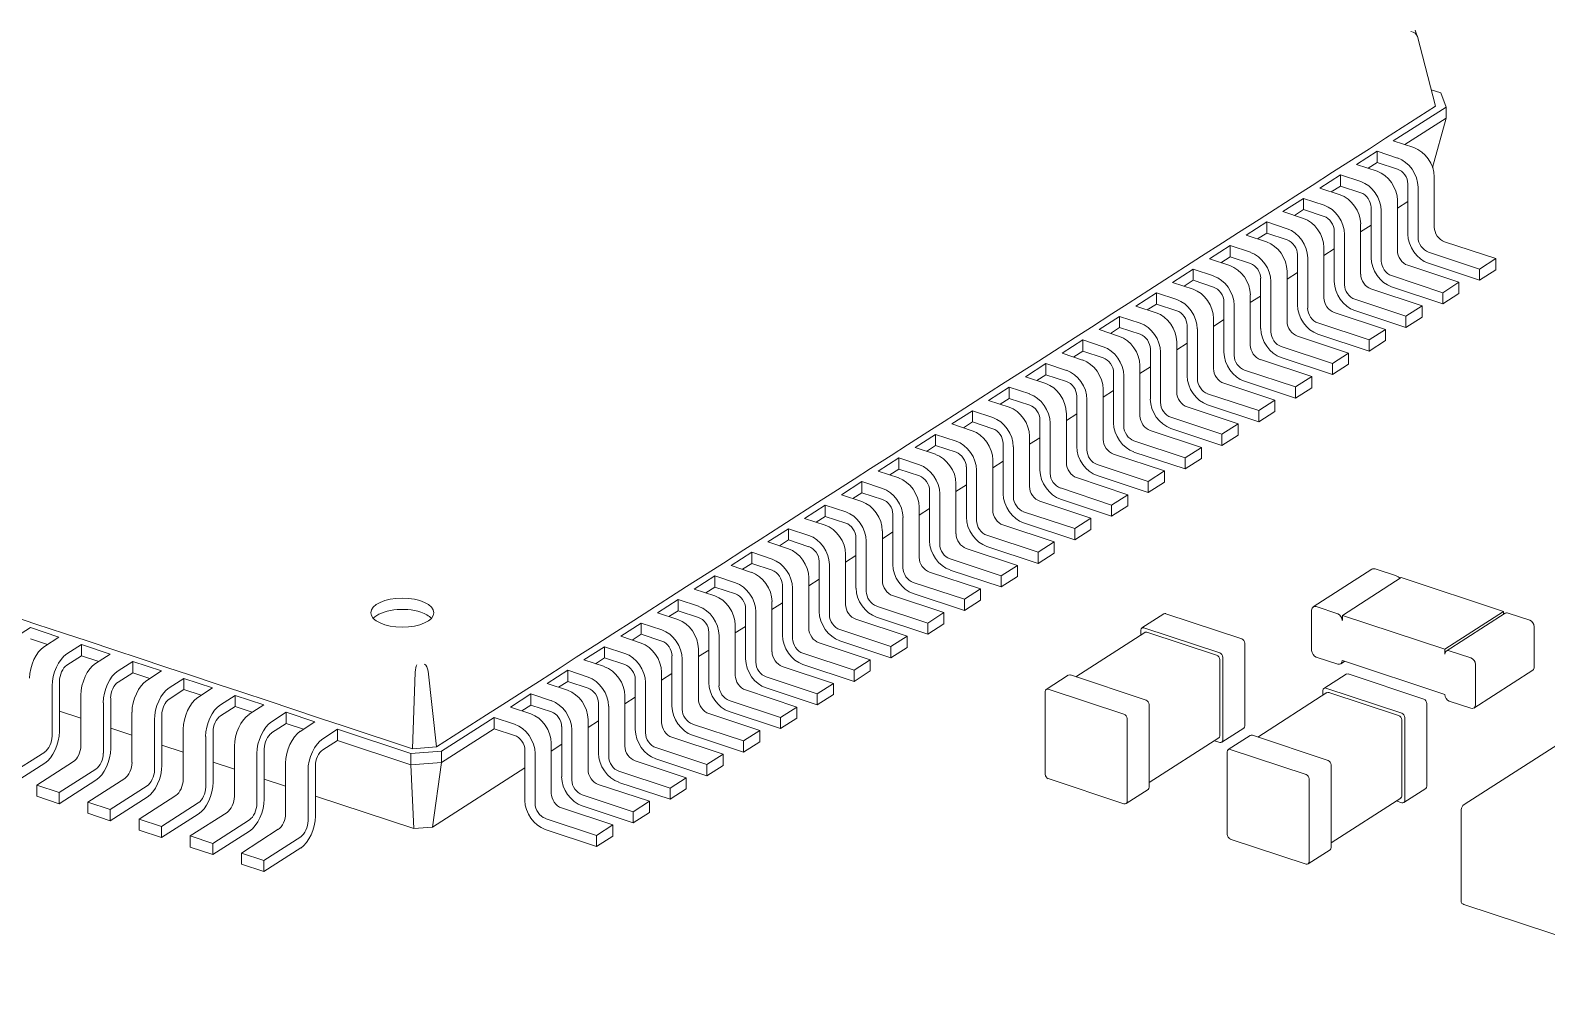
# Model space of a CAD drawing. Header units: millimetres. Extents: x 0 to 420, y 0 to 297.
# Drawn here: x 318.21 to 330.24, y 215.65 to 223.27 of the extents above; entities that cross this region are included whole.
import ezdxf

# ---------------------------------------------------------------- set-up
doc = ezdxf.new("R2010")
doc.units = ezdxf.units.MM

# ---------------------------------------------------------------- blocks, each defined once
blk = doc.blocks.new('A$Ccf1e658a')
at = {"color": 0, "linetype": 'Continuous', "lineweight": 0, "extrusion": (1.94289e-16, 0.887448, 0.460907)}
for p, q in [((-135.62, -33.059), (-135.636, -33.012)), ((-135.475, -33.615), (-135.619, -33.062)), ((-135.509, -33.483), (-135.432, -33.508)), ((-135.432, -33.508), (-135.392, -33.621)), ((-135.475, -33.615), (-135.871, -33.868)), ((-135.392, -33.621), (-135.81, -33.889)), ((-135.392, -33.71), (-135.392, -33.621)), ((-135.392, -33.71), (-135.719, -33.919)), ((-135.498, -34.1), (-135.392, -33.71)), ((-135.871, -33.868), (-135.999, -33.951)), ((-135.647, -33.942), (-135.81, -33.889)), ((-135.999, -33.951), (-136.163, -34.056)), ((-135.938, -33.971), (-136.102, -34.076)), ((-135.938, -34.06), (-135.938, -33.971)), ((-135.776, -34.025), (-135.938, -33.971)), ((-136.291, -34.138), (-136.454, -34.243)), ((-136.163, -34.056), (-136.291, -34.138)), ((-135.939, -34.13), (-136.102, -34.076)), ((-135.938, -34.06), (-136.01, -34.106)), ((-135.938, -34.06), (-135.776, -34.114)), ((-136.454, -34.243), (-136.583, -34.325)), ((-136.23, -34.158), (-136.393, -34.263)), ((-136.231, -34.317), (-136.393, -34.263)), ((-136.23, -34.247), (-136.302, -34.293)), ((-136.23, -34.247), (-136.23, -34.158)), ((-136.068, -34.212), (-136.23, -34.158)), ((-136.23, -34.247), (-136.068, -34.301)), ((-135.695, -34.229), (-135.695, -34.629)), ((-135.613, -34.655), (-135.613, -34.256)), ((-135.485, -34.573), (-135.485, -34.174)), ((-136.583, -34.325), (-136.746, -34.43)), ((-136.522, -34.345), (-136.685, -34.45)), ((-136.522, -34.434), (-136.522, -34.345)), ((-136.359, -34.399), (-136.522, -34.345)), ((-135.777, -34.76), (-135.777, -34.361)), ((-135.695, -34.371), (-135.777, -34.424)), ((-136.875, -34.512), (-137.038, -34.617)), ((-136.746, -34.43), (-136.875, -34.512)), ((-136.523, -34.504), (-136.685, -34.45)), ((-136.522, -34.434), (-136.594, -34.48)), ((-136.522, -34.434), (-136.359, -34.488)), ((-135.986, -34.416), (-135.986, -34.816)), ((-135.905, -34.843), (-135.905, -34.443)), ((-137.038, -34.617), (-137.166, -34.699)), ((-136.814, -34.532), (-136.977, -34.637)), ((-136.815, -34.691), (-136.977, -34.637)), ((-136.814, -34.621), (-136.886, -34.667)), ((-136.814, -34.621), (-136.814, -34.532)), ((-136.651, -34.586), (-136.814, -34.532)), ((-136.814, -34.621), (-136.651, -34.675)), ((-136.278, -34.603), (-136.278, -35.003)), ((-136.197, -35.03), (-136.197, -34.63)), ((-136.069, -34.947), (-136.069, -34.548)), ((-135.986, -34.558), (-136.069, -34.611)), ((-137.166, -34.699), (-137.33, -34.804)), ((-137.105, -34.72), (-137.269, -34.824)), ((-137.105, -34.808), (-137.105, -34.72)), ((-136.943, -34.773), (-137.105, -34.72)), ((-136.36, -35.134), (-136.36, -34.735)), ((-136.278, -34.746), (-136.36, -34.798)), ((-134.998, -34.823), (-135.404, -34.689)), ((-137.33, -34.804), (-137.458, -34.886)), ((-137.106, -34.878), (-137.269, -34.824)), ((-137.105, -34.808), (-137.178, -34.855)), ((-137.105, -34.808), (-136.943, -34.862)), ((-136.57, -34.791), (-136.57, -35.19)), ((-136.489, -35.217), (-136.489, -34.817)), ((-135.29, -35.01), (-135.696, -34.876)), ((-135.126, -34.906), (-135.532, -34.771)), ((-135.532, -34.86), (-135.126, -34.994)), ((-134.998, -34.823), (-135.126, -34.906)), ((-134.998, -34.912), (-134.998, -34.823)), ((-137.622, -34.991), (-137.75, -35.074)), ((-137.458, -34.886), (-137.622, -34.991)), ((-137.397, -34.907), (-137.561, -35.011)), ((-137.397, -34.995), (-137.469, -35.042)), ((-137.397, -34.995), (-137.397, -34.907)), ((-137.235, -34.96), (-137.397, -34.907)), ((-137.397, -34.995), (-137.235, -35.049)), ((-136.862, -34.978), (-136.862, -35.377)), ((-136.652, -35.322), (-136.652, -34.922)), ((-136.57, -34.933), (-136.652, -34.985)), ((-135.418, -35.093), (-135.824, -34.958)), ((-135.126, -34.994), (-135.126, -34.906)), ((-134.998, -34.912), (-135.126, -34.994)), ((-137.75, -35.074), (-137.913, -35.178)), ((-137.689, -35.094), (-137.853, -35.199)), ((-137.689, -35.183), (-137.689, -35.094)), ((-137.527, -35.148), (-137.689, -35.094)), ((-137.398, -35.065), (-137.561, -35.011)), ((-136.944, -35.509), (-136.944, -35.109)), ((-136.781, -35.404), (-136.781, -35.005)), ((-135.581, -35.197), (-135.987, -35.063)), ((-135.824, -35.047), (-135.418, -35.181)), ((-135.29, -35.01), (-135.418, -35.093)), ((-135.418, -35.181), (-135.418, -35.093)), ((-135.29, -35.099), (-135.418, -35.181)), ((-135.29, -35.099), (-135.29, -35.01)), ((-137.913, -35.178), (-138.042, -35.261)), ((-137.69, -35.252), (-137.853, -35.199)), ((-137.689, -35.183), (-137.761, -35.229)), ((-137.689, -35.183), (-137.527, -35.236)), ((-137.154, -35.165), (-137.154, -35.564)), ((-137.072, -35.591), (-137.072, -35.192)), ((-136.862, -35.12), (-136.944, -35.172)), ((-135.71, -35.28), (-136.116, -35.145)), ((-136.116, -35.234), (-135.71, -35.369)), ((-135.581, -35.197), (-135.71, -35.28)), ((-135.581, -35.286), (-135.581, -35.197)), ((-138.042, -35.261), (-138.205, -35.366)), ((-137.981, -35.281), (-138.144, -35.386)), ((-137.981, -35.37), (-137.981, -35.281)), ((-137.818, -35.335), (-137.981, -35.281)), ((-137.445, -35.352), (-137.445, -35.751)), ((-137.236, -35.696), (-137.236, -35.297)), ((-137.154, -35.307), (-137.236, -35.36)), ((-136.002, -35.467), (-136.408, -35.332)), ((-135.873, -35.385), (-136.279, -35.25)), ((-135.71, -35.369), (-135.71, -35.28)), ((-135.581, -35.286), (-135.71, -35.369)), ((-138.334, -35.448), (-138.497, -35.553)), ((-138.273, -35.468), (-138.436, -35.573)), ((-138.205, -35.366), (-138.334, -35.448)), ((-138.273, -35.557), (-138.273, -35.468)), ((-138.11, -35.522), (-138.273, -35.468)), ((-137.982, -35.44), (-138.144, -35.386)), ((-137.981, -35.37), (-138.053, -35.416)), ((-137.981, -35.37), (-137.818, -35.423)), ((-137.364, -35.778), (-137.364, -35.379)), ((-136.165, -35.572), (-136.571, -35.437)), ((-136.408, -35.421), (-136.002, -35.556)), ((-135.873, -35.385), (-136.002, -35.467)), ((-136.002, -35.556), (-136.002, -35.467)), ((-135.873, -35.473), (-136.002, -35.556)), ((-135.873, -35.473), (-135.873, -35.385)), ((-138.497, -35.553), (-138.625, -35.635)), ((-138.274, -35.627), (-138.436, -35.573)), ((-138.273, -35.557), (-138.345, -35.603)), ((-138.273, -35.557), (-138.11, -35.611)), ((-137.737, -35.539), (-137.737, -35.938)), ((-137.656, -35.965), (-137.656, -35.566)), ((-137.528, -35.883), (-137.528, -35.484)), ((-137.445, -35.494), (-137.528, -35.547)), ((-136.293, -35.654), (-136.699, -35.52)), ((-136.165, -35.572), (-136.293, -35.654)), ((-136.165, -35.661), (-136.165, -35.572)), ((-138.625, -35.635), (-138.789, -35.74)), ((-138.565, -35.655), (-138.728, -35.76)), ((-138.565, -35.744), (-138.565, -35.655)), ((-138.402, -35.709), (-138.565, -35.655)), ((-137.82, -36.07), (-137.82, -35.671)), ((-137.737, -35.681), (-137.82, -35.734)), ((-136.585, -35.841), (-136.991, -35.707)), ((-136.457, -35.759), (-136.863, -35.624)), ((-136.699, -35.608), (-136.293, -35.743)), ((-136.293, -35.743), (-136.293, -35.654)), ((-136.165, -35.661), (-136.293, -35.743)), ((-138.917, -35.822), (-139.081, -35.927)), ((-138.789, -35.74), (-138.917, -35.822)), ((-138.566, -35.814), (-138.728, -35.76)), ((-138.565, -35.744), (-138.637, -35.79)), ((-138.565, -35.744), (-138.402, -35.798)), ((-138.029, -35.726), (-138.029, -36.126)), ((-137.948, -36.152), (-137.948, -35.753)), ((-136.749, -35.946), (-137.155, -35.812)), ((-136.991, -35.795), (-136.585, -35.93)), ((-136.457, -35.759), (-136.585, -35.841)), ((-136.457, -35.848), (-136.457, -35.759)), ((-139.081, -35.927), (-139.209, -36.009)), ((-138.856, -35.842), (-139.02, -35.947)), ((-138.857, -36.001), (-139.02, -35.947)), ((-138.856, -35.931), (-138.929, -35.977)), ((-138.856, -35.931), (-138.856, -35.842)), ((-138.694, -35.896), (-138.856, -35.842)), ((-138.856, -35.931), (-138.694, -35.985)), ((-138.321, -35.913), (-138.321, -36.313)), ((-138.24, -36.34), (-138.24, -35.94)), ((-138.111, -36.257), (-138.111, -35.858)), ((-138.029, -35.868), (-138.111, -35.921)), ((-136.877, -36.028), (-137.283, -35.894)), ((-136.749, -35.946), (-136.877, -36.028)), ((-136.749, -36.035), (-136.749, -35.946)), ((-136.585, -35.93), (-136.585, -35.841)), ((-136.457, -35.848), (-136.585, -35.93)), ((-139.209, -36.009), (-139.372, -36.114)), ((-139.148, -36.029), (-139.312, -36.134)), ((-139.148, -36.118), (-139.148, -36.029)), ((-138.986, -36.083), (-139.148, -36.029)), ((-138.403, -36.444), (-138.403, -36.045)), ((-138.321, -36.055), (-138.403, -36.108)), ((-137.04, -36.133), (-137.446, -35.999)), ((-137.283, -35.983), (-136.877, -36.117)), ((-136.877, -36.117), (-136.877, -36.028)), ((-136.749, -36.035), (-136.877, -36.117)), ((-139.501, -36.196), (-139.664, -36.301)), ((-139.372, -36.114), (-139.501, -36.196)), ((-139.149, -36.188), (-139.312, -36.134)), ((-139.148, -36.118), (-139.22, -36.164)), ((-139.148, -36.118), (-138.986, -36.172)), ((-138.613, -36.1), (-138.613, -36.5)), ((-138.532, -36.527), (-138.532, -36.127)), ((-137.332, -36.32), (-137.738, -36.186)), ((-137.169, -36.215), (-137.575, -36.081)), ((-137.575, -36.17), (-137.169, -36.304)), ((-137.04, -36.133), (-137.169, -36.215)), ((-137.04, -36.222), (-137.04, -36.133)), ((-139.664, -36.301), (-139.793, -36.384)), ((-139.44, -36.217), (-139.603, -36.321)), ((-139.44, -36.305), (-139.512, -36.352)), ((-139.44, -36.305), (-139.44, -36.217)), ((-139.278, -36.27), (-139.44, -36.217)), ((-139.44, -36.305), (-139.278, -36.359)), ((-138.905, -36.288), (-138.905, -36.687)), ((-138.823, -36.714), (-138.823, -36.315)), ((-138.695, -36.632), (-138.695, -36.232)), ((-138.613, -36.243), (-138.695, -36.295)), ((-137.461, -36.403), (-137.867, -36.268)), ((-137.332, -36.32), (-137.461, -36.403)), ((-137.332, -36.409), (-137.332, -36.32)), ((-137.169, -36.304), (-137.169, -36.215)), ((-137.04, -36.222), (-137.169, -36.304)), ((-139.793, -36.384), (-139.956, -36.488)), ((-139.732, -36.404), (-139.895, -36.508)), ((-139.732, -36.492), (-139.732, -36.404)), ((-139.569, -36.458), (-139.732, -36.404)), ((-139.441, -36.375), (-139.603, -36.321)), ((-138.987, -36.819), (-138.987, -36.419)), ((-138.905, -36.43), (-138.987, -36.482)), ((-137.624, -36.507), (-138.03, -36.373)), ((-137.867, -36.357), (-137.461, -36.491)), ((-137.461, -36.491), (-137.461, -36.403)), ((-137.332, -36.409), (-137.461, -36.491)), ((-139.956, -36.488), (-140.085, -36.571)), ((-139.733, -36.562), (-139.895, -36.508)), ((-139.732, -36.492), (-139.804, -36.539)), ((-139.732, -36.492), (-139.569, -36.546)), ((-139.196, -36.475), (-139.196, -36.874)), ((-139.115, -36.901), (-139.115, -36.502)), ((-137.916, -36.695), (-138.322, -36.56)), ((-137.753, -36.59), (-138.159, -36.455)), ((-138.159, -36.544), (-137.753, -36.679)), ((-137.624, -36.507), (-137.753, -36.59)), ((-137.624, -36.596), (-137.624, -36.507)), ((-140.248, -36.675), (-140.376, -36.758)), ((-140.085, -36.571), (-140.248, -36.675)), ((-140.024, -36.591), (-140.187, -36.696)), ((-140.024, -36.68), (-140.096, -36.726)), ((-140.024, -36.68), (-140.024, -36.591)), ((-139.861, -36.645), (-140.024, -36.591)), ((-140.024, -36.68), (-139.861, -36.733)), ((-139.488, -36.662), (-139.488, -37.061)), ((-139.279, -37.006), (-139.279, -36.606)), ((-139.196, -36.617), (-139.279, -36.67)), ((-138.044, -36.777), (-138.45, -36.642)), ((-137.753, -36.679), (-137.753, -36.59)), ((-137.624, -36.596), (-137.753, -36.679)), ((-140.376, -36.758), (-140.54, -36.863)), ((-140.315, -36.778), (-140.479, -36.883)), ((-140.315, -36.867), (-140.315, -36.778)), ((-140.153, -36.832), (-140.315, -36.778)), ((-140.025, -36.749), (-140.187, -36.696)), ((-139.57, -37.193), (-139.57, -36.794)), ((-139.407, -37.088), (-139.407, -36.689)), ((-138.208, -36.882), (-138.614, -36.747)), ((-138.45, -36.731), (-138.044, -36.866)), ((-137.916, -36.695), (-138.044, -36.777)), ((-138.044, -36.866), (-138.044, -36.777)), ((-137.916, -36.783), (-138.044, -36.866)), ((-137.916, -36.783), (-137.916, -36.695)), ((-140.54, -36.863), (-140.668, -36.945)), ((-140.316, -36.937), (-140.479, -36.883)), ((-140.315, -36.867), (-140.388, -36.913)), ((-140.315, -36.867), (-140.153, -36.921)), ((-139.78, -36.849), (-139.78, -37.248)), ((-139.699, -37.275), (-139.699, -36.876)), ((-139.488, -36.804), (-139.57, -36.857)), ((-138.336, -36.964), (-138.742, -36.83)), ((-138.742, -36.918), (-138.336, -37.053)), ((-138.208, -36.882), (-138.336, -36.964)), ((-138.208, -36.97), (-138.208, -36.882)), ((-140.668, -36.945), (-140.832, -37.05)), ((-140.607, -36.965), (-140.771, -37.07)), ((-140.607, -37.054), (-140.607, -36.965)), ((-140.445, -37.019), (-140.607, -36.965)), ((-140.072, -37.036), (-140.072, -37.436)), ((-139.862, -37.38), (-139.862, -36.981)), ((-139.78, -36.991), (-139.862, -37.044)), ((-138.628, -37.151), (-139.034, -37.017)), ((-138.5, -37.069), (-138.906, -36.934)), ((-138.336, -37.053), (-138.336, -36.964)), ((-138.208, -36.97), (-138.336, -37.053)), ((-140.96, -37.132), (-141.123, -37.237)), ((-140.899, -37.152), (-141.062, -37.257)), ((-140.832, -37.05), (-140.96, -37.132)), ((-140.899, -37.241), (-140.899, -37.152)), ((-140.737, -37.206), (-140.899, -37.152)), ((-140.608, -37.124), (-140.771, -37.07)), ((-140.607, -37.054), (-140.679, -37.1)), ((-140.607, -37.054), (-140.445, -37.108)), ((-139.991, -37.462), (-139.991, -37.063)), ((-138.791, -37.256), (-139.197, -37.121)), ((-139.034, -37.105), (-138.628, -37.24)), ((-138.5, -37.069), (-138.628, -37.151)), ((-138.628, -37.24), (-138.628, -37.151)), ((-138.5, -37.158), (-138.628, -37.24)), ((-138.5, -37.158), (-138.5, -37.069)), ((-141.123, -37.237), (-141.252, -37.319)), ((-140.9, -37.311), (-141.062, -37.257)), ((-140.899, -37.241), (-140.971, -37.287)), ((-140.899, -37.241), (-140.737, -37.295)), ((-140.364, -37.223), (-140.364, -37.623)), ((-140.282, -37.65), (-140.282, -37.25)), ((-140.154, -37.567), (-140.154, -37.168)), ((-140.072, -37.178), (-140.154, -37.231)), ((-138.92, -37.338), (-139.326, -37.204)), ((-138.791, -37.256), (-138.92, -37.338)), ((-138.791, -37.345), (-138.791, -37.256)), ((-141.252, -37.319), (-141.415, -37.424)), ((-141.191, -37.339), (-141.354, -37.444)), ((-141.191, -37.428), (-141.191, -37.339)), ((-141.028, -37.393), (-141.191, -37.339)), ((-140.446, -37.754), (-140.446, -37.355)), ((-140.364, -37.365), (-140.446, -37.418)), ((-139.212, -37.525), (-139.618, -37.391)), ((-139.083, -37.443), (-139.489, -37.309)), ((-139.326, -37.293), (-138.92, -37.427)), ((-138.92, -37.427), (-138.92, -37.338)), ((-138.791, -37.345), (-138.92, -37.427)), ((-135.979, -37.286), (-136.446, -37.585)), ((-135.747, -37.352), (-136.214, -37.652)), ((-135.784, -37.34), (-135.955, -37.284)), ((-134.935, -37.621), (-135.747, -37.352)), ((-141.544, -37.506), (-141.707, -37.611)), ((-141.415, -37.424), (-141.544, -37.506)), ((-141.192, -37.498), (-141.354, -37.444)), ((-141.191, -37.428), (-141.263, -37.474)), ((-141.191, -37.428), (-141.028, -37.482)), ((-140.655, -37.41), (-140.655, -37.81)), ((-140.574, -37.837), (-140.574, -37.437)), ((-139.375, -37.63), (-139.781, -37.496)), ((-139.618, -37.48), (-139.212, -37.614)), ((-139.083, -37.443), (-139.212, -37.525)), ((-139.083, -37.532), (-139.083, -37.443)), ((-141.707, -37.611), (-141.835, -37.693)), ((-141.483, -37.526), (-141.646, -37.631)), ((-141.484, -37.685), (-141.646, -37.631)), ((-141.483, -37.615), (-141.555, -37.662)), ((-141.483, -37.615), (-141.483, -37.526)), ((-141.32, -37.58), (-141.483, -37.526)), ((-141.483, -37.615), (-141.32, -37.669)), ((-140.947, -37.598), (-140.947, -37.997)), ((-140.866, -38.024), (-140.866, -37.624)), ((-140.738, -37.941), (-140.738, -37.542)), ((-140.655, -37.552), (-140.738, -37.605)), ((-139.503, -37.713), (-139.909, -37.578)), ((-139.375, -37.63), (-139.503, -37.713)), ((-139.375, -37.719), (-139.375, -37.63)), ((-139.212, -37.614), (-139.212, -37.525)), ((-139.083, -37.532), (-139.212, -37.614)), ((-137.804, -37.752), (-137.629, -37.64)), ((-137.012, -37.838), (-137.613, -37.639)), ((-136.458, -37.931), (-136.458, -37.611)), ((-136.251, -37.64), (-136.421, -37.583)), ((-134.935, -37.621), (-135.402, -37.921)), ((-134.923, -37.636), (-135.39, -37.935)), ((-134.935, -37.643), (-134.935, -37.621)), ((-134.728, -37.69), (-134.899, -37.634)), ((-146.576, -37.721), (-146.755, -37.662)), ((-146.737, -37.824), (-146.62, -37.749)), ((-146.393, -37.824), (-146.62, -37.749)), ((-146.349, -37.796), (-146.576, -37.721)), ((-141.835, -37.693), (-141.999, -37.798)), ((-141.775, -37.714), (-141.938, -37.818)), ((-141.775, -37.802), (-141.775, -37.714)), ((-141.612, -37.767), (-141.775, -37.714)), ((-141.029, -38.129), (-141.029, -37.729)), ((-140.947, -37.74), (-141.029, -37.792)), ((-139.667, -37.817), (-140.073, -37.683)), ((-139.909, -37.667), (-139.503, -37.801)), ((-139.503, -37.801), (-139.503, -37.713)), ((-139.375, -37.719), (-139.503, -37.801)), ((-137.187, -37.95), (-137.788, -37.751)), ((-135.402, -37.921), (-136.214, -37.652)), ((-136.214, -37.692), (-136.214, -37.652)), ((-134.692, -38.062), (-134.692, -37.742)), ((-146.484, -37.883), (-146.62, -37.838)), ((-146.509, -37.899), (-146.393, -37.824)), ((-146.17, -37.855), (-146.349, -37.796)), ((-146.331, -37.958), (-146.214, -37.883)), ((-145.987, -37.959), (-146.214, -37.883)), ((-146.214, -37.972), (-146.214, -37.883)), ((-145.943, -37.931), (-146.17, -37.855)), ((-142.127, -37.881), (-142.291, -37.985)), ((-141.999, -37.798), (-142.127, -37.881)), ((-141.776, -37.872), (-141.938, -37.818)), ((-141.775, -37.802), (-141.847, -37.849)), ((-141.775, -37.802), (-141.612, -37.856)), ((-141.239, -37.785), (-141.239, -38.184)), ((-141.158, -38.211), (-141.158, -37.812)), ((-139.959, -38.004), (-140.365, -37.87)), ((-139.795, -37.9), (-140.201, -37.765)), ((-140.201, -37.854), (-139.795, -37.988)), ((-139.667, -37.817), (-139.795, -37.9)), ((-139.667, -37.906), (-139.667, -37.817)), ((-138.329, -38.139), (-137.78, -37.787)), ((-137.812, -37.808), (-137.812, -37.769)), ((-137.211, -37.969), (-137.764, -37.786)), ((-136.988, -38.529), (-136.988, -37.872)), ((-146.214, -37.972), (-146.331, -38.047)), ((-146.078, -38.017), (-146.214, -37.972)), ((-146.103, -38.034), (-145.987, -37.959)), ((-145.764, -37.99), (-145.943, -37.931)), ((-145.537, -38.065), (-145.764, -37.99)), ((-142.291, -37.985), (-142.419, -38.068)), ((-142.066, -37.901), (-142.23, -38.006)), ((-142.066, -37.99), (-142.139, -38.036)), ((-142.066, -37.99), (-142.066, -37.901)), ((-141.904, -37.955), (-142.066, -37.901)), ((-142.066, -37.99), (-141.904, -38.043)), ((-141.531, -37.972), (-141.531, -38.371)), ((-141.45, -38.398), (-141.45, -37.999)), ((-141.321, -38.316), (-141.321, -37.916)), ((-141.239, -37.927), (-141.321, -37.979)), ((-140.087, -38.087), (-140.493, -37.952)), ((-139.959, -38.004), (-140.087, -38.087)), ((-139.959, -38.093), (-139.959, -38.004)), ((-139.795, -37.988), (-139.795, -37.9)), ((-139.667, -37.906), (-139.795, -37.988)), ((-137.187, -38.607), (-137.187, -38.003)), ((-137.163, -38.641), (-137.163, -37.985)), ((-136.251, -38.039), (-136.421, -37.983)), ((-135.402, -37.961), (-135.402, -37.921)), ((-135.195, -37.989), (-135.366, -37.933)), ((-135.248, -39.152), (-133.438, -37.991)), ((-145.925, -38.093), (-145.808, -38.018)), ((-145.808, -38.107), (-145.925, -38.181)), ((-145.581, -38.093), (-145.808, -38.018)), ((-145.808, -38.107), (-145.808, -38.018)), ((-145.672, -38.152), (-145.808, -38.107)), ((-145.697, -38.168), (-145.581, -38.093)), ((-145.358, -38.124), (-145.537, -38.065)), ((-145.131, -38.2), (-145.358, -38.124)), ((-143.59, -38.71), (-143.567, -38.102)), ((-143.398, -38.696), (-143.466, -38.094)), ((-142.419, -38.068), (-142.582, -38.173)), ((-142.358, -38.088), (-142.522, -38.193)), ((-142.358, -38.177), (-142.358, -38.088)), ((-142.196, -38.142), (-142.358, -38.088)), ((-142.067, -38.059), (-142.23, -38.006)), ((-141.613, -38.503), (-141.613, -38.104)), ((-141.531, -38.114), (-141.613, -38.167)), ((-140.25, -38.192), (-140.656, -38.057)), ((-140.493, -38.041), (-140.087, -38.176)), ((-140.087, -38.176), (-140.087, -38.087)), ((-139.959, -38.093), (-140.087, -38.176)), ((-137.771, -38.324), (-138.371, -38.125)), ((-136.185, -38.118), (-136.36, -38.231)), ((-136.196, -38.017), (-136.227, -38.037)), ((-135.402, -38.28), (-136.214, -38.011)), ((-136.169, -38.117), (-135.568, -38.316)), ((-134.704, -38.087), (-135.171, -38.387)), ((-135.159, -38.361), (-135.159, -38.042)), ((-146.447, -38.61), (-146.447, -38.211)), ((-146.389, -38.173), (-146.389, -38.572)), ((-145.519, -38.227), (-145.402, -38.152)), ((-145.402, -38.241), (-145.519, -38.316)), ((-145.175, -38.228), (-145.402, -38.152)), ((-145.402, -38.241), (-145.402, -38.152)), ((-145.266, -38.286), (-145.402, -38.241)), ((-145.291, -38.303), (-145.175, -38.228)), ((-144.952, -38.259), (-145.131, -38.2)), ((-142.582, -38.173), (-142.711, -38.255)), ((-142.359, -38.246), (-142.522, -38.193)), ((-142.358, -38.177), (-142.43, -38.223)), ((-142.358, -38.177), (-142.196, -38.23)), ((-141.823, -38.159), (-141.823, -38.558)), ((-141.742, -38.585), (-141.742, -38.186)), ((-140.542, -38.379), (-140.948, -38.244)), ((-140.379, -38.274), (-140.785, -38.139)), ((-140.785, -38.228), (-140.379, -38.363)), ((-140.25, -38.192), (-140.379, -38.274)), ((-140.25, -38.28), (-140.25, -38.192)), ((-138.563, -38.239), (-138.388, -38.127)), ((-137.946, -38.437), (-138.547, -38.237)), ((-136.344, -38.229), (-135.743, -38.428)), ((-146.22, -38.685), (-146.22, -38.286)), ((-146.041, -38.744), (-146.041, -38.345)), ((-145.983, -38.308), (-145.983, -38.707)), ((-145.113, -38.362), (-144.996, -38.287)), ((-144.769, -38.362), (-144.996, -38.287)), ((-144.996, -38.376), (-144.996, -38.287)), ((-144.725, -38.334), (-144.952, -38.259)), ((-144.885, -38.437), (-144.769, -38.362)), ((-144.546, -38.393), (-144.725, -38.334)), ((-142.874, -38.36), (-143.003, -38.442)), ((-142.711, -38.255), (-142.874, -38.36)), ((-142.65, -38.275), (-142.813, -38.38)), ((-142.65, -38.364), (-142.722, -38.41)), ((-142.65, -38.364), (-142.65, -38.275)), ((-142.488, -38.329), (-142.65, -38.275)), ((-142.65, -38.364), (-142.488, -38.418)), ((-142.115, -38.346), (-142.115, -38.745)), ((-141.905, -38.69), (-141.905, -38.291)), ((-141.823, -38.301), (-141.905, -38.354)), ((-140.671, -38.461), (-141.077, -38.327)), ((-140.379, -38.363), (-140.379, -38.274)), ((-140.25, -38.28), (-140.379, -38.363)), ((-138.571, -38.913), (-138.571, -38.256)), ((-137.746, -39.016), (-137.746, -38.359)), ((-136.336, -38.265), (-136.885, -38.618)), ((-136.368, -38.286), (-136.368, -38.248)), ((-136.32, -38.264), (-135.768, -38.447)), ((-135.544, -39.007), (-135.544, -38.351)), ((-135.195, -38.389), (-135.366, -38.332)), ((-146.22, -38.468), (-146.389, -38.412)), ((-145.814, -38.82), (-145.814, -38.42)), ((-145.635, -38.879), (-145.635, -38.48)), ((-145.577, -38.442), (-145.577, -38.841)), ((-144.996, -38.376), (-145.113, -38.45)), ((-144.86, -38.421), (-144.996, -38.376)), ((-144.707, -38.496), (-144.59, -38.421)), ((-144.363, -38.497), (-144.59, -38.421)), ((-144.59, -38.51), (-144.59, -38.421)), ((-144.319, -38.469), (-144.546, -38.393)), ((-144.14, -38.528), (-144.319, -38.469)), ((-143.003, -38.442), (-143.398, -38.696)), ((-142.942, -38.462), (-143.359, -38.73)), ((-142.942, -38.551), (-142.942, -38.462)), ((-142.779, -38.516), (-142.942, -38.462)), ((-142.651, -38.434), (-142.813, -38.38)), ((-142.197, -38.877), (-142.197, -38.478)), ((-142.033, -38.772), (-142.033, -38.373)), ((-140.834, -38.566), (-141.24, -38.431)), ((-141.077, -38.415), (-140.671, -38.55)), ((-140.542, -38.379), (-140.671, -38.461)), ((-140.671, -38.55), (-140.671, -38.461)), ((-140.542, -38.467), (-140.671, -38.55)), ((-140.542, -38.467), (-140.542, -38.379)), ((-137.921, -39.128), (-137.921, -38.471)), ((-135.743, -39.085), (-135.743, -38.481)), ((-135.719, -39.12), (-135.719, -38.463)), ((-145.814, -38.603), (-145.983, -38.547)), ((-145.408, -38.954), (-145.408, -38.555)), ((-145.171, -38.577), (-145.171, -38.976)), ((-144.59, -38.51), (-144.707, -38.585)), ((-144.454, -38.555), (-144.59, -38.51)), ((-144.479, -38.572), (-144.363, -38.497)), ((-144.301, -38.631), (-144.184, -38.556)), ((-144.184, -38.645), (-144.184, -38.556)), ((-143.603, -38.748), (-144.184, -38.556)), ((-143.59, -38.71), (-144.14, -38.528)), ((-142.942, -38.551), (-143.359, -38.818)), ((-142.942, -38.551), (-142.779, -38.605)), ((-142.406, -38.533), (-142.406, -38.933)), ((-142.325, -38.959), (-142.325, -38.56)), ((-142.115, -38.488), (-142.197, -38.541)), ((-140.963, -38.648), (-141.369, -38.514)), ((-141.369, -38.602), (-140.963, -38.737)), ((-140.834, -38.566), (-140.963, -38.648)), ((-140.834, -38.655), (-140.834, -38.566)), ((-137.171, -38.659), (-136.996, -38.546)), ((-136.944, -38.605), (-137.119, -38.717)), ((-136.928, -38.603), (-136.327, -38.803)), ((-145.408, -38.737), (-145.577, -38.681)), ((-145.229, -39.013), (-145.229, -38.614)), ((-145.002, -39.089), (-145.002, -38.689)), ((-144.765, -38.711), (-144.765, -39.11)), ((-144.184, -38.645), (-144.301, -38.719)), ((-143.603, -38.837), (-144.184, -38.645)), ((-143.398, -38.696), (-143.59, -38.71)), ((-142.698, -38.72), (-142.698, -39.12)), ((-142.489, -39.064), (-142.489, -38.665)), ((-142.406, -38.675), (-142.489, -38.728)), ((-141.254, -38.835), (-141.66, -38.701)), ((-141.126, -38.753), (-141.532, -38.619)), ((-140.963, -38.737), (-140.963, -38.648)), ((-140.834, -38.655), (-140.963, -38.737)), ((-137.746, -38.977), (-137.195, -38.624)), ((-137.187, -38.66), (-137.229, -38.646)), ((-137.103, -38.716), (-136.502, -38.915)), ((-146.798, -38.923), (-146.506, -38.736)), ((-146.506, -38.825), (-146.798, -39.012)), ((-146.57, -38.999), (-146.278, -38.811)), ((-145.002, -38.872), (-145.171, -38.816)), ((-144.823, -39.148), (-144.823, -38.749)), ((-144.596, -39.223), (-144.596, -38.824)), ((-144.359, -38.846), (-144.359, -39.245)), ((-143.359, -38.73), (-143.603, -38.748)), ((-143.603, -38.837), (-143.603, -38.748)), ((-143.359, -38.818), (-143.603, -38.837)), ((-143.579, -39.343), (-143.603, -38.837)), ((-143.431, -39.332), (-143.359, -38.818)), ((-143.359, -38.818), (-143.359, -38.73)), ((-142.617, -39.147), (-142.617, -38.747)), ((-141.418, -38.94), (-141.824, -38.806)), ((-141.66, -38.79), (-141.254, -38.924)), ((-141.126, -38.753), (-141.254, -38.835)), ((-141.254, -38.924), (-141.254, -38.835)), ((-141.126, -38.842), (-141.254, -38.924)), ((-141.126, -38.842), (-141.126, -38.753)), ((-137.127, -39.391), (-137.127, -38.734)), ((-136.302, -39.494), (-136.302, -38.837)), ((-146.392, -39.058), (-146.1, -38.871)), ((-146.1, -38.959), (-146.392, -39.146)), ((-146.164, -39.133), (-145.872, -38.946)), ((-144.596, -39.006), (-144.765, -38.951)), ((-144.417, -39.282), (-144.417, -38.883)), ((-142.698, -38.862), (-143.431, -39.332)), ((-141.546, -39.022), (-141.952, -38.888)), ((-141.418, -38.94), (-141.546, -39.022)), ((-141.418, -39.029), (-141.418, -38.94)), ((-137.946, -39.146), (-138.547, -38.947)), ((-136.478, -39.606), (-136.478, -38.949)), ((-146.57, -39.087), (-146.57, -38.999)), ((-146.392, -39.058), (-146.57, -38.999)), ((-146.392, -39.146), (-146.57, -39.087)), ((-146.392, -39.146), (-146.392, -39.058)), ((-145.986, -39.192), (-145.694, -39.005)), ((-145.758, -39.268), (-145.466, -39.08)), ((-143.579, -39.343), (-144.359, -39.085)), ((-141.838, -39.21), (-142.244, -39.075)), ((-141.71, -39.127), (-142.116, -38.993)), ((-141.952, -38.977), (-141.546, -39.111)), ((-141.546, -39.111), (-141.546, -39.022)), ((-141.418, -39.029), (-141.546, -39.111)), ((-137.93, -39.145), (-137.754, -39.033)), ((-135.552, -39.025), (-135.727, -39.137)), ((-146.164, -39.222), (-146.164, -39.133)), ((-145.986, -39.192), (-146.164, -39.133)), ((-145.694, -39.094), (-145.986, -39.281)), ((-145.986, -39.281), (-145.986, -39.192)), ((-145.58, -39.327), (-145.288, -39.14)), ((-142.001, -39.314), (-142.407, -39.18)), ((-142.244, -39.164), (-141.838, -39.298)), ((-141.71, -39.127), (-141.838, -39.21)), ((-141.71, -39.216), (-141.71, -39.127)), ((-135.751, -39.102), (-136.302, -39.456)), ((-135.786, -39.124), (-135.743, -39.138)), ((-135.271, -39.194), (-135.271, -39.926)), ((-145.986, -39.281), (-146.164, -39.222)), ((-145.758, -39.356), (-145.758, -39.268)), ((-145.58, -39.327), (-145.758, -39.268)), ((-145.288, -39.228), (-145.58, -39.415)), ((-145.58, -39.415), (-145.58, -39.327)), ((-145.352, -39.402), (-145.06, -39.215)), ((-145.174, -39.461), (-144.882, -39.274)), ((-142.13, -39.397), (-142.536, -39.262)), ((-142.001, -39.314), (-142.13, -39.397)), ((-142.001, -39.403), (-142.001, -39.314)), ((-141.838, -39.298), (-141.838, -39.21)), ((-141.71, -39.216), (-141.838, -39.298)), ((-145.58, -39.415), (-145.758, -39.356)), ((-145.352, -39.491), (-145.352, -39.402)), ((-145.174, -39.461), (-145.352, -39.402)), ((-144.882, -39.363), (-145.174, -39.55)), ((-144.946, -39.537), (-144.654, -39.349)), ((-144.768, -39.596), (-144.476, -39.409)), ((-143.431, -39.332), (-143.579, -39.343)), ((-142.536, -39.351), (-142.13, -39.485)), ((-142.13, -39.485), (-142.13, -39.397)), ((-142.001, -39.403), (-142.13, -39.485)), ((-137.103, -39.426), (-136.502, -39.625)), ((-145.174, -39.55), (-145.352, -39.491)), ((-145.174, -39.55), (-145.174, -39.461)), ((-144.946, -39.625), (-144.946, -39.537)), ((-144.768, -39.596), (-144.946, -39.537)), ((-144.476, -39.497), (-144.768, -39.684)), ((-136.311, -39.511), (-136.486, -39.623)), ((-144.768, -39.684), (-144.946, -39.625)), ((-144.768, -39.684), (-144.768, -39.596)), ((-135.25, -39.945), (-133.301, -40.59))]:
    blk.add_line(p, q, dxfattribs=at)
at = {"color": 0, "linetype": 'Continuous', "lineweight": 0, "extrusion": (-2.00571e-16, -1.66533e-16, -1)}
blk.add_arc((135.221, -39.194), 0.05, 360, 57.3293, dxfattribs=at)
at = {"color": 0, "linetype": 'Continuous', "lineweight": 0, "extrusion": (-2.77556e-16, -5.55112e-17, -1)}
blk.add_ellipse((-144.938, -35.395), major_axis=(33.5, 0), ratio=0.460907, start_param=-0.9476, end_param=2.193993, dxfattribs=at)
at = {"color": 0, "linetype": 'Continuous', "lineweight": 0}
for centre, major_axis, ratio, start_param, end_param in [((-135.67, -33.066), (-0.0508, 0.0174), 0.81211, -2.654929, -1.299728), ((-135.776, -34.202), (-0.108, 0.168), 0.720623, -2.29799, -0.727194), ((-135.647, -34.12), (-0.108, 0.168), 0.720623, -2.29799, -0.727194), ((-135.939, -34.307), (-0.108, 0.168), 0.720623, -2.29799, -0.727194), ((-136.068, -34.389), (-0.108, 0.168), 0.720623, -2.29799, -0.727194), ((-136.231, -34.494), (-0.108, 0.168), 0.720623, -2.29799, -0.727194), ((-136.523, -34.681), (-0.108, 0.168), 0.720623, -2.29799, -0.727194), ((-136.359, -34.577), (-0.108, 0.168), 0.720623, -2.29799, -0.727194), ((-136.651, -34.764), (-0.108, 0.168), 0.720623, -2.29799, -0.727194), ((-135.532, -34.682), (0.108, -0.168), 0.720623, -2.29799, -0.727194), ((-136.815, -34.868), (-0.108, 0.168), 0.720623, -2.29799, -0.727194), ((-136.943, -34.951), (-0.108, 0.168), 0.720623, -2.29799, -0.727194), ((-135.824, -34.869), (0.108, -0.168), 0.720623, -2.29799, -0.727194), ((-137.235, -35.138), (-0.108, 0.168), 0.720623, -2.29799, -0.727194), ((-137.106, -35.056), (-0.108, 0.168), 0.720623, -2.29799, -0.727194), ((-137.398, -35.243), (-0.108, 0.168), 0.720623, -2.29799, -0.727194), ((-136.116, -35.057), (0.108, -0.168), 0.720623, -2.29799, -0.727194), ((-137.527, -35.325), (-0.108, 0.168), 0.720623, -2.29799, -0.727194), ((-136.408, -35.244), (0.108, -0.168), 0.720623, -2.29799, -0.727194), ((-137.818, -35.512), (-0.108, 0.168), 0.720623, -2.29799, -0.727194), ((-137.69, -35.43), (-0.108, 0.168), 0.720623, -2.29799, -0.727194), ((-137.982, -35.617), (-0.108, 0.168), 0.720623, -2.29799, -0.727194), ((-136.699, -35.431), (0.108, -0.168), 0.720623, -2.29799, -0.727194), ((-138.11, -35.699), (-0.108, 0.168), 0.720623, -2.29799, -0.727194), ((-136.991, -35.618), (0.108, -0.168), 0.720623, -2.29799, -0.727194), ((-138.402, -35.886), (-0.108, 0.168), 0.720623, -2.29799, -0.727194), ((-138.274, -35.804), (-0.108, 0.168), 0.720623, -2.29799, -0.727194), ((-138.566, -35.991), (-0.108, 0.168), 0.720623, -2.29799, -0.727194), ((-137.283, -35.805), (0.108, -0.168), 0.720623, -2.29799, -0.727194), ((-138.694, -36.074), (-0.108, 0.168), 0.720623, -2.29799, -0.727194), ((-137.575, -35.992), (0.108, -0.168), 0.720623, -2.29799, -0.727194), ((-138.857, -36.178), (-0.108, 0.168), 0.720623, -2.29799, -0.727194), ((-139.149, -36.366), (-0.108, 0.168), 0.720623, -2.29799, -0.727194), ((-138.986, -36.261), (-0.108, 0.168), 0.720623, -2.29799, -0.727194), ((-137.867, -36.179), (0.108, -0.168), 0.720623, -2.29799, -0.727194), ((-139.278, -36.448), (-0.108, 0.168), 0.720623, -2.29799, -0.727194), ((-138.159, -36.367), (0.108, -0.168), 0.720623, -2.29799, -0.727194), ((-139.441, -36.553), (-0.108, 0.168), 0.720623, -2.29799, -0.727194), ((-139.569, -36.635), (-0.108, 0.168), 0.720623, -2.29799, -0.727194), ((-138.45, -36.554), (0.108, -0.168), 0.720623, -2.29799, -0.727194), ((-139.861, -36.822), (-0.108, 0.168), 0.720623, -2.29799, -0.727194), ((-139.733, -36.74), (-0.108, 0.168), 0.720623, -2.29799, -0.727194), ((-140.025, -36.927), (-0.108, 0.168), 0.720623, -2.29799, -0.727194), ((-138.742, -36.741), (0.108, -0.168), 0.720623, -2.29799, -0.727194), ((-140.153, -37.009), (-0.108, 0.168), 0.720623, -2.29799, -0.727194), ((-139.034, -36.928), (0.108, -0.168), 0.720623, -2.29799, -0.727194), ((-140.445, -37.196), (-0.108, 0.168), 0.720623, -2.29799, -0.727194), ((-140.316, -37.114), (-0.108, 0.168), 0.720623, -2.29799, -0.727194), ((-140.608, -37.301), (-0.108, 0.168), 0.720623, -2.29799, -0.727194), ((-139.326, -37.115), (0.108, -0.168), 0.720623, -2.29799, -0.727194), ((-140.737, -37.384), (-0.108, 0.168), 0.720623, -2.29799, -0.727194), ((-139.618, -37.302), (0.108, -0.168), 0.720623, -2.29799, -0.727194), ((-141.028, -37.571), (-0.108, 0.168), 0.720623, -2.29799, -0.727194), ((-140.9, -37.488), (-0.108, 0.168), 0.720623, -2.29799, -0.727194), ((-135.784, -37.38), (-0.0243, 0.0379), 0.720623, -1.488437, -0.727194), ((-143.67, -37.631), (-0.25, 0), 0.460907, -2.193992695577871, 4.089192611601716), ((-141.192, -37.675), (-0.108, 0.168), 0.720623, -2.29799, -0.727194), ((-139.909, -37.489), (0.108, -0.168), 0.720623, -2.29799, -0.727194), ((-143.67, -37.72), (-0.25, 0), 0.460907, -2.193993, -0.395303), ((-143.67, -37.72), (-0.25, 0), 0.460907, -2.74629, -2.193993), ((-141.32, -37.758), (-0.108, 0.168), 0.720623, -2.29799, -0.727194), ((-140.201, -37.676), (0.108, -0.168), 0.720623, -2.29799, -0.727194), ((-136.251, -37.68), (-0.0243, 0.0379), 0.720623, -2.29799, -0.727194), ((-141.484, -37.863), (-0.108, 0.168), 0.720623, -2.29799, -0.727194), ((-134.728, -37.73), (-0.0243, 0.0379), 0.720623, -2.29799, -0.727194), ((-141.776, -38.05), (-0.108, 0.168), 0.720623, -2.29799, -0.727194), ((-141.612, -37.945), (-0.108, 0.168), 0.720623, -2.29799, -0.727194), ((-140.493, -37.864), (0.108, -0.168), 0.720623, -2.29799, -0.727194), ((-137.012, -37.864), (-0.0162, 0.0253), 0.720623, -2.29799, -0.727194), ((-141.904, -38.132), (-0.108, 0.168), 0.720623, -2.29799, -0.727194), ((-140.785, -38.051), (0.108, -0.168), 0.720623, -2.29799, -0.727194), ((-137.211, -37.995), (-0.0162, 0.0253), 0.720623, -2.29799, -0.727194), ((-137.187, -37.977), (-0.0162, 0.0253), 0.720623, -2.29799, -0.727194), ((-136.421, -37.943), (0.0243, -0.0379), 0.720623, -2.29799, -0.727194), ((-135.195, -38.029), (-0.0243, 0.0379), 0.720623, -2.29799, -0.727194), ((-146.331, -38.136), (-0.0314, -0.0949), 0.517945, -2.572567, -1.001771), ((-143.493, -38.083), (0.0162, -0.0485), 0.48271, -5.096458, -3.747405), ((-142.067, -38.237), (-0.108, 0.168), 0.720623, -2.29799, -0.727194), ((-145.925, -38.27), (-0.0314, -0.0949), 0.517945, -2.572567, -1.001771), ((-142.196, -38.319), (-0.108, 0.168), 0.720623, -2.29799, -0.727194), ((-141.077, -38.238), (0.108, -0.168), 0.720623, -2.29799, -0.727194), ((-145.519, -38.405), (-0.0314, -0.0949), 0.517945, -2.572567, -1.001771), ((-142.488, -38.506), (-0.108, 0.168), 0.720623, -2.29799, -0.727194), ((-142.359, -38.424), (-0.108, 0.168), 0.720623, -2.29799, -0.727194), ((-137.771, -38.351), (-0.0162, 0.0253), 0.720623, -2.29799, -0.727194), ((-135.568, -38.343), (-0.0162, 0.0253), 0.720623, -2.29799, -0.727194), ((-135.366, -38.292), (0.0243, -0.0379), 0.720623, -2.29799, -0.727194), ((-145.113, -38.539), (-0.0314, -0.0949), 0.517945, -2.572567, -1.001771), ((-142.651, -38.611), (-0.108, 0.168), 0.720623, -2.29799, -0.727194), ((-141.369, -38.425), (0.108, -0.168), 0.720623, -2.29799, -0.727194), ((-137.946, -38.463), (-0.0162, 0.0253), 0.720623, -2.29799, -0.727194), ((-135.768, -38.473), (-0.0162, 0.0253), 0.720623, -2.29799, -0.727194), ((-135.743, -38.455), (-0.0162, 0.0253), 0.720623, -2.29799, -0.727194), ((-144.707, -38.674), (-0.0314, -0.0949), 0.517945, -2.572567, -1.001771), ((-142.779, -38.693), (-0.108, 0.168), 0.720623, -2.29799, -0.727194), ((-141.66, -38.612), (0.108, -0.168), 0.720623, -2.29799, -0.727194), ((-146.506, -38.647), (0.0314, 0.0949), 0.517945, -2.572567, -1.001771), ((-146.278, -38.723), (0.0314, 0.0949), 0.517945, -2.572567, -1.001771), ((-144.301, -38.808), (-0.0314, -0.0949), 0.517945, -2.572567, -1.001771), ((-146.1, -38.782), (0.0314, 0.0949), 0.517945, -2.572567, -1.001771), ((-145.872, -38.857), (0.0314, 0.0949), 0.517945, -2.572567, -1.001771), ((-141.952, -38.799), (0.108, -0.168), 0.720623, -2.29799, -0.727194), ((-136.327, -38.829), (-0.0162, 0.0253), 0.720623, -2.29799, -0.727194), ((-145.694, -38.916), (0.0314, 0.0949), 0.517945, -2.572567, -1.001771), ((-145.466, -38.992), (0.0314, 0.0949), 0.517945, -2.572567, -1.001771), ((-142.244, -38.986), (0.108, -0.168), 0.720623, -2.29799, -0.727194), ((-138.547, -38.921), (0.0162, -0.0253), 0.720623, -2.29799, -0.727194), ((-136.502, -38.941), (-0.0162, 0.0253), 0.720623, -2.29799, -0.727194), ((-145.288, -39.051), (0.0314, 0.0949), 0.517945, -2.572567, -1.001771), ((-145.06, -39.126), (0.0314, 0.0949), 0.517945, -2.572567, -1.001771), ((-144.882, -39.185), (0.0314, 0.0949), 0.517945, -2.572567, -1.001771), ((-142.536, -39.173), (0.108, -0.168), 0.720623, -2.29799, -0.727194), ((-144.654, -39.261), (0.0314, 0.0949), 0.517945, -2.572567, -1.001771), ((-144.476, -39.32), (0.0314, 0.0949), 0.517945, -2.572567, -1.001771), ((-137.103, -39.399), (0.0162, -0.0253), 0.720623, -2.29799, -0.727194)]:
    blk.add_ellipse(centre, major_axis=major_axis, ratio=ratio, start_param=start_param, end_param=end_param, dxfattribs=at)
at = {"color": 0, "linetype": 'Continuous', "lineweight": 0, "extrusion": (-1.67111e-16, -3.04996e-16, -1)}
for centre in [(-135.776, -34.202), (-136.068, -34.389), (-136.359, -34.577), (-136.651, -34.764), (-136.943, -34.951), (-137.235, -35.138), (-137.527, -35.325), (-137.818, -35.512), (-138.11, -35.699), (-138.402, -35.886), (-138.694, -36.074), (-138.986, -36.261), (-139.569, -36.635), (-139.861, -36.822), (-140.153, -37.009), (-140.445, -37.196), (-140.737, -37.384), (-141.028, -37.571), (-141.32, -37.758), (-141.612, -37.945), (-141.904, -38.132), (-142.196, -38.319), (-142.488, -38.506), (-142.779, -38.693)]:
    blk.add_ellipse(centre, major_axis=(0.054, -0.0842), ratio=0.720623, start_param=-2.414399, end_param=-0.843602, dxfattribs=at)
at = {"color": 0, "linetype": 'Continuous', "lineweight": 0, "extrusion": (-2.20441e-16, -2.7325e-16, -1)}
for centre in [(-135.404, -34.6), (-135.532, -34.682), (-135.824, -34.869), (-135.696, -34.787), (-135.987, -34.974), (-136.116, -35.057), (-136.408, -35.244), (-136.279, -35.161), (-136.571, -35.349), (-136.699, -35.431), (-136.991, -35.618), (-136.863, -35.536), (-137.155, -35.723), (-137.283, -35.805), (-137.446, -35.91), (-137.738, -36.097), (-137.575, -35.992), (-137.867, -36.179), (-138.03, -36.284), (-138.159, -36.367), (-138.45, -36.554), (-138.322, -36.471), (-138.614, -36.658), (-138.742, -36.741), (-139.197, -37.033), (-139.326, -37.115), (-139.618, -37.302), (-139.489, -37.22), (-139.781, -37.407), (-139.909, -37.489), (-140.073, -37.594), (-140.365, -37.781), (-140.201, -37.676), (-140.493, -37.864), (-140.656, -37.968), (-140.785, -38.051), (-141.077, -38.238), (-140.948, -38.155), (-141.24, -38.343), (-141.369, -38.425), (-141.66, -38.612), (-141.532, -38.53), (-141.824, -38.717), (-141.952, -38.799), (-142.244, -38.986), (-142.116, -38.904), (-142.407, -39.091), (-142.536, -39.173)]:
    blk.add_ellipse(centre, major_axis=(-0.054, 0.0842), ratio=0.720623, start_param=-2.414399, end_param=-0.843602, dxfattribs=at)
at = {"color": 0, "linetype": 'Continuous', "lineweight": 0, "extrusion": (-2.53967e-16, -4.26638e-16, -1)}
blk.add_ellipse((-139.278, -36.448), major_axis=(0.054, -0.0842), ratio=0.720623, start_param=-2.414399, end_param=-0.843602, dxfattribs=at)
at = {"color": 0, "linetype": 'Continuous', "lineweight": 0, "extrusion": (-2.44574e-16, -1.11022e-16, -1)}
blk.add_ellipse((-144.938, -36.815), major_axis=(33.5, 0), ratio=0.460907, start_param=0, end_param=2.193993, dxfattribs=at)
at = {"color": 0, "linetype": 'Continuous', "lineweight": 0, "extrusion": (-2.90533e-16, -3.18198e-16, -1)}
for centre in [(-139.034, -36.928), (-138.906, -36.846)]:
    blk.add_ellipse(centre, major_axis=(-0.054, 0.0842), ratio=0.720623, start_param=-2.414399, end_param=-0.843602, dxfattribs=at)
at = {"color": 0, "linetype": 'Continuous', "lineweight": 0, "extrusion": (-4.03794e-16, -1.92995e-16, -1)}
blk.add_ellipse((-135.955, -37.324), major_axis=(-0.0243, 0.0379), ratio=0.720623, start_param=0, end_param=0.727194, dxfattribs=at)
at = {"color": 0, "linetype": 'Continuous', "lineweight": 0, "extrusion": (-3.33701e-16, -1.48047e-16, -1)}
for centre in [(-137.613, -37.665), (-138.371, -38.152)]:
    blk.add_ellipse(centre, major_axis=(-0.0162, 0.0253), ratio=0.720623, start_param=0, end_param=0.727194, dxfattribs=at)
at = {"color": 0, "linetype": 'Continuous', "lineweight": 0, "extrusion": (-3.20499e-16, -2.71469e-16, -1)}
for centre, major_axis in [((-136.421, -37.623), (-0.0243, 0.0379)), ((-136.251, -37.999), (0.0243, -0.0379))]:
    blk.add_ellipse(centre, major_axis=major_axis, ratio=0.720623, start_param=-0.843602, end_param=0.727194, dxfattribs=at)
at = {"color": 0, "linetype": 'Continuous', "lineweight": 0, "extrusion": (-3.50464e-16, -2.24741e-16, -1)}
blk.add_ellipse((-134.899, -37.674), major_axis=(-0.0243, 0.0379), ratio=0.720623, start_param=0, end_param=0.727194, dxfattribs=at)
at = {"color": 0, "linetype": 'Continuous', "lineweight": 0, "extrusion": (-3.03736e-16, -1.94775e-16, -1)}
for centre, major_axis in [((-137.788, -37.778), (-0.0162, 0.0253)), ((-138.547, -38.264), (-0.0162, 0.0253)), ((-135.743, -39.112), (0.0162, -0.0253)), ((-136.502, -39.598), (0.0162, -0.0253))]:
    blk.add_ellipse(centre, major_axis=major_axis, ratio=0.720623, start_param=-0.843602, end_param=0.727194, dxfattribs=at)
at = {"color": 0, "linetype": 'Continuous', "lineweight": 0, "extrusion": (-3.97193e-16, -2.54706e-16, -1)}
for centre, major_axis, start_param, end_param in [((-137.764, -37.812), (-0.0162, 0.0253), 0, 0.727194), ((-137.012, -38.521), (0.0162, -0.0253), -0.843602, 0), ((-137.771, -39.008), (0.0162, -0.0253), -0.843602, 0)]:
    blk.add_ellipse(centre, major_axis=major_axis, ratio=0.720623, start_param=start_param, end_param=end_param, dxfattribs=at)
at = {"color": 0, "linetype": 'Continuous', "lineweight": 0, "extrusion": (-2.63149e-16, -8.82588e-17, -1)}
for centre in [(-146.509, -38.076), (-146.331, -38.136), (-146.103, -38.211), (-145.925, -38.27), (-145.697, -38.346), (-145.519, -38.405), (-145.291, -38.48), (-145.113, -38.539), (-144.885, -38.615), (-144.707, -38.674), (-144.479, -38.749), (-144.301, -38.808)]:
    blk.add_ellipse(centre, major_axis=(0.063, 0.19), ratio=0.517945, start_param=-2.139822, end_param=-0.569026, dxfattribs=at)
at = {"color": 0, "linetype": 'Continuous', "lineweight": 0, "extrusion": (-2.67169e-16, -3.03215e-16, -1)}
blk.add_ellipse((-135.366, -37.973), major_axis=(-0.0243, 0.0379), ratio=0.720623, start_param=-0.843602, end_param=0.727194, dxfattribs=at)
at = {"color": 0, "linetype": 'Continuous', "lineweight": 0, "extrusion": (-6.54356e-18, -1.66983e-16, -1)}
blk.add_ellipse((-143.555, -38.088), major_axis=(-0.0062, -0.0506), ratio=0.211375, start_param=-5.01738, end_param=-3.668327, dxfattribs=at)
at = {"color": 0, "linetype": 'Continuous', "lineweight": 0, "extrusion": (-3.57065e-16, -1.6303e-16, -1)}
for centre in [(-136.169, -38.144), (-136.928, -38.63)]:
    blk.add_ellipse(centre, major_axis=(-0.0162, 0.0253), ratio=0.720623, start_param=0, end_param=0.727194, dxfattribs=at)
at = {"color": 0, "linetype": 'Continuous', "lineweight": 0, "extrusion": (-2.97135e-16, -2.56487e-16, -1)}
blk.add_ellipse((-134.728, -38.049), major_axis=(0.0243, -0.0379), ratio=0.720623, start_param=-0.843602, end_param=0, dxfattribs=at)
at = {"color": 0, "linetype": 'Continuous', "lineweight": 0, "extrusion": (-2.57007e-16, -1.6481e-16, -1)}
for centre, major_axis in [((-136.344, -38.256), (-0.0162, 0.0253)), ((-137.187, -38.633), (0.0162, -0.0253)), ((-137.103, -38.742), (-0.0162, 0.0253)), ((-137.946, -39.12), (0.0162, -0.0253))]:
    blk.add_ellipse(centre, major_axis=major_axis, ratio=0.720623, start_param=-0.843602, end_param=0.727194, dxfattribs=at)
at = {"color": 0, "linetype": 'Continuous', "lineweight": 0, "extrusion": (-4.73887e-16, -2.37943e-16, -1)}
blk.add_ellipse((-136.32, -38.291), major_axis=(-0.0162, 0.0253), ratio=0.720623, start_param=0, end_param=0.727194, dxfattribs=at)
at = {"color": 0, "linetype": 'Continuous', "lineweight": 0, "extrusion": (-3.60626e-16, -3.63146e-16, -1)}
blk.add_ellipse((-135.195, -38.349), major_axis=(0.0243, -0.0379), ratio=0.720623, start_param=-0.843602, end_param=0.727194, dxfattribs=at)
at = {"color": 0, "linetype": 'Continuous', "lineweight": 0, "extrusion": (-1.1363e-16, -2.54747e-16, -1)}
for centre in [(-146.506, -38.647), (-146.1, -38.782), (-145.694, -38.916), (-145.288, -39.051), (-144.882, -39.185), (-144.476, -39.32)]:
    blk.add_ellipse(centre, major_axis=(-0.063, -0.19), ratio=0.517945, start_param=-2.139822, end_param=-0.569026, dxfattribs=at)
at = {"color": 0, "linetype": 'Continuous', "lineweight": 0, "extrusion": (-2.40244e-16, -8.81159e-17, -1)}
for centre in [(-137.211, -38.599), (-135.768, -39.077)]:
    blk.add_ellipse(centre, major_axis=(0.0162, -0.0253), ratio=0.720623, start_param=-0.843602, end_param=0, dxfattribs=at)
at = {"color": 0, "linetype": 'Continuous', "lineweight": 0, "extrusion": (-3.271e-16, -2.09758e-16, -1)}
for centre in [(-135.568, -38.999), (-136.327, -39.486)]:
    blk.add_ellipse(centre, major_axis=(0.0162, -0.0253), ratio=0.720623, start_param=-0.843602, end_param=0, dxfattribs=at)
at = {"color": 0, "linetype": 'Continuous', "lineweight": 0, "extrusion": (-2.06054e-16, 5.55112e-17, -1)}
blk.add_ellipse((-135.221, -39.926), major_axis=(-0.05, 0), ratio=0.460907, start_param=-0.9476, end_param=0, dxfattribs=at)

msp = doc.modelspace()

# ---------------------------------------------------------------- block references
msp.add_blockref('A$Ccf1e658a', (464.83, 256.287))

doc.saveas('drawing.dxf')
